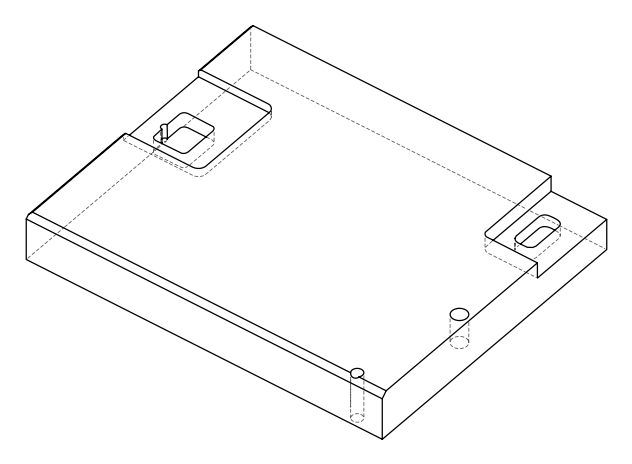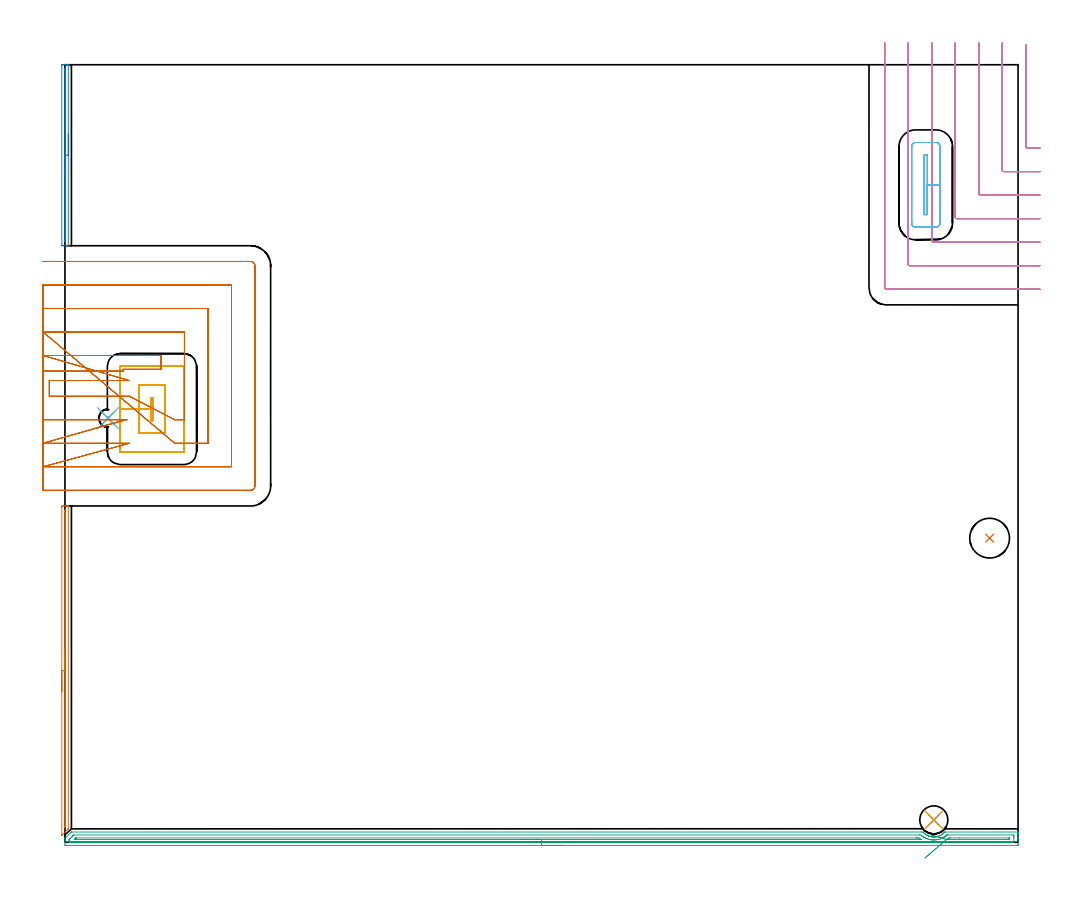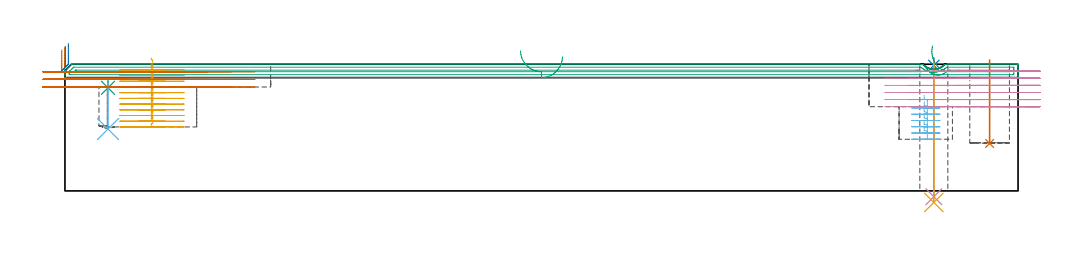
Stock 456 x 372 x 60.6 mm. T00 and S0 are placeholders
(PLAN: 13 operations, 8 tool changes, 47.3 min)
(1 INDEXABLE_INSERT_DRILL_BLIND_HOLE_FROM_SOLID | STEP1POCKET | NXT0302_009 | 0.16 min | 10662 mm3)
(2 SPOT_DRILL | STEP1HOLE | NXT0321_9005460120000 | 0.03 min | 2 mm3)
(3 SPOT_DRILL_1 | STEP1POCKET_1 | NXT0321_9005460120000 | 0.03 min | 1114 mm3)
(4 DRILL_THROUGH_HOLE_INTO_CENTER | STEP1HOLE | NXT0301_042 | 0.26 min | 2368 mm3)
(5 DRILL_TO_ENLARGE_THROUGH_HOLE | STEP1HOLE | UGT0301_268 | 0.27 min | 6147 mm3)
(6 DRILL_BLIND_HOLE_INTO_CENTER | STEP1POCKET_1 | NXT0301_058 | 0.09 min | 1160 mm3)
(7 AREA_MILL | FG_CHAMFER_SURFACE | UGT0205_001 | 2.64 min | 779 mm3)
(8 AREA_MILL_1 | FG_CHAMFER_SURFACE_1 | UGT0205_001 | 1.52 min | 428 mm3)
(9 AREA_MILL_2 | FG_CHAMFER_SURFACE_2 | UGT0205_001 | 11.16 min | 9300 mm3)
(10 MILL_CORNER_NOTCH_RECTANGULAR | CORNER_NOTCH_RECTANGULAR | UGT0201_133 | Follow Part, ap 3.75, ae 75% | 11.51 min | 166019 mm3)
(11 MILL_RECTANGULAR_POCKET | POCKET_RECTANGULAR_STRAIGHT | NXT0201_011 | Follow Part, ap 3, ae 75% | 6.59 min | 65839 mm3)
(12 MILL_RECTANGULAR_POCKET_1 | POCKET_RECTANGULAR_STRAIGHT_1 | NXT0201_011 | Follow Part, ap 3, ae 75% | 2.63 min | 20063 mm3)
(13 MILL_SLOT | SLOT_PARTIAL_RECTANGULAR | UGT0201_133 | Follow Part, ap 3.75, ae 75% | 10.34 min | 108204 mm3)
(TOOL NXT0302_009 | Index. Insert Drill 19mm [880-D1900L25-05] | D19 PA176 FL95 Z2)
(TOOL NXT0321_9005460120000 | NC Spot Drill, 142deg, 12mm, Carbide, Uncoated | D12 PA142 FL30 Z2)
(TOOL NXT0301_042 | Carbide Drill 7.1mm [860.1-0710-057A1-MM 2214] | D7.1 PA140 FL85 Z2)
(TOOL UGT0301_268 | Twist Drill 13.4 mm | D13.4 PA118 FL108 Z2)
(TOOL NXT0301_058 | Carbide Drill 8.7mm [860.1-0870-026A1-MM 2214] | D8.7 PA140 FL47 Z2)
(TOOL UGT0205_001 | Chamfer Mill 20 x 3 x 45 deg. | D20 FL50 Z2)
(TOOL UGT0201_133 | Carbide End Mill 15.0 | D15 FL30 Z4)
(TOOL NXT0201_011 | ENDMILL 12mm [2P460-1200-NA 1630] | D12 FL38 Z6)
(OP 1 INDEXABLE_INSERT_DRILL_BLIND_HOLE_FROM_SOLID)
G17 G21 G94 G90
T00 M6
G54
G17 G0 G90 X442.4 Y145.5 S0 M3
G43 Z70.6 H1
G94 G81 G98 Z22.7 F250. R62.6
G80
M5
M2
(OP 2 SPOT_DRILL)
G17 G21 G94 G90
T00 M6
G54
G17 G0 G90 X415.7 Y10.7 S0 M3
G43 Z70.6 H0
G94 G81 G98 Z60.023 F250. R63.6
G80
M5
M2
(OP 3 SPOT_DRILL_1)
G17 G21 G94 G90
T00 M6
G54
G17 G0 G90 X20.6 Y202.9 S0 M3
G43 Z70.6 H0
G94 G81 G98 Z49.326 F250. R52.7
G80
M5
M2
(OP 4 DRILL_THROUGH_HOLE_INTO_CENTER)
G17 G21 G94 G90
T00 M6
G54
G17 G0 G90 X415.7 Y10.7 S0 M3
G43 Z70.6 H1
G94 G73 G98 Z-2.792 F250. Q7.044 R62.6
G80
M5
M2
(OP 5 DRILL_TO_ENLARGE_THROUGH_HOLE)
G17 G21 G94 G90
T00 M6
G54
G17 G0 G90 X415.7 Y10.7 S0 M3
G43 Z70.6 H0
G94 G73 G98 Z-5.526 F250. Q13.225 R62.6
G80
M5
M2
(OP 6 DRILL_BLIND_HOLE_INTO_CENTER)
G17 G21 G94 G90
T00 M6
G54
G17 G0 G90 X20.6 Y202.9 S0 M3
G43 Z70.6 H1
G94 G81 G98 Z29.6 F250. R51.7
G80
M5
M2
(OP 7 AREA_MILL)
G17 G21 G94 G90
T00 M6
G54
G17 G0 G90 X-1.5 Y72.1 S1061 M3
G43 Z70.6 H0
Z67.5
G94 G1 Y72.138 Z66.628 F250.
Y72.252 Z65.763
Y72.441 Z64.912
Y72.703 Z64.08
Y73.037 Z63.274
Y73.44 Z62.5
Y73.908 Z61.764
Y74.44 Z61.072
Y75.029 Z60.429
Y75.672 Z59.84
Y76.364 Z59.308
Y77.1 Z58.84
Y77.874 Z58.437
Y78.68 Z58.103
Y79.512 Z57.841
Y80.364 Z57.652
Y81.228 Z57.538
Y82.1 Z57.5
Y160.28
X-1.498 Y160.535
X-1.493 Y160.89 Z57.501
X-1.251 Y160.9 Z57.744
X-0.72 Z58.277
X-0.384 Z58.612
X0.147 Z59.143
X0.484 Z59.478
X1.156 Z60.155
X1.407 Z60.406
X1.505 Y160.898 Z60.496
X1.597 Y160.89 Z60.588
X1.6 Y160.727 Z60.6
Y6.6
X1.596 Y6.405 Z60.589
X1.53 Y6.329 Z60.527
X1.354 Y6.154 Z60.354
X1.248 Y6.048 Z60.248
X-1.406 Y3.393 Z57.592
X-1.492 Y3.318 Z57.504
X-1.497 Y3.346 Z57.502
X-1.5 Y3.42 Z57.5
Y82.1
X-0.086 Z58.914
X-0.085 Y158.493 Z58.915
X-0.083 Y158.773 Z58.917
X-0.08 Y158.86 Z58.92
X-0.078 Y158.89 Z58.922
X-0.058 Y158.892 Z58.942
X0.092 Y158.897 Z59.092
X0.168 Y158.89 Z59.168
X0.179 Y158.886 Z59.179
X0.181 Y158.862 Z59.181
X0.184 Y158.802 Z59.184
X0.185 Y158.493 Z59.185
X0.186 Y158.186 Z59.186
X0.185 Y8.081 Z59.185
X0.184 Y7.802 Z59.184
X0.18 Y7.494 Z59.18
X0.179 Y7.449 Z59.179
X0.131 Y7.392 Z59.131
X-0.056 Y7.2 Z58.944
X-0.078 Y7.179 Z58.922
X-0.08 Y7.181 Z58.92
X-0.083 Y7.184 Z58.917
X-0.085 Y7.494 Z58.915
X-0.086 Y7.774 Z58.914
Y82.1
Y82.972 Z58.952
Y83.836 Z59.066
Y84.688 Z59.255
Y85.52 Z59.517
Y86.326 Z59.851
Y87.1 Z60.254
Y87.836 Z60.723
Y88.528 Z61.254
Y89.171 Z61.843
Y89.76 Z62.486
Y90.292 Z63.178
Y90.76 Z63.914
Y91.163 Z64.688
Y91.497 Z65.494
Y91.759 Z66.326
Y91.948 Z67.178
Y92.062 Z68.043
Y92.1 Z68.914
G0 Z70.6
M5
M2
(OP 8 AREA_MILL_1)
G17 G21 G94 G90
T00 M6
G54
G17 G0 G90 X1.6 Y338.7 S1061 M3
G43 Z70.6 H0
G94 G1 Y338.662 Z69.728 F250.
Y338.548 Z68.863
Y338.359 Z68.012
Y338.097 Z67.18
Y337.763 Z66.374
Y337.36 Z65.6
Y336.892 Z64.864
Y336.36 Z64.172
Y335.771 Z63.529
Y335.128 Z62.939
Y334.436 Z62.408
Y333.7 Z61.94
Y332.926 Z61.537
Y332.12 Z61.203
Y331.288 Z60.941
Y330.437 Z60.752
Y329.572 Z60.638
Y328.7 Z60.6
Y285.528
X1.597 Y285.41 Z60.589
X1.529 Y285.402 Z60.521
X1.456 Y285.4 Z60.455
X0.852 Z59.851
X0.115 Z59.115
X-0.383 Z58.612
X-0.633 Z58.364
X-1.116 Z57.881
X-1.251 Y285.401 Z57.746
X-1.492 Y285.404 Z57.506
X-1.5 Y285.656 Z57.5
Y371.427
X-1.498 Y371.745 Z57.502
X-1.492 Y371.996 Z57.506
X-1.251 Y372. Z57.746
X-0.633 Z58.364
X-0.383 Z58.612
X0.115 Z59.114
X0.661 Z59.66
X1.351 Z60.349
X1.457 Z60.455
X1.529 Y371.998 Z60.521
X1.597 Y371.99 Z60.589
X1.6 Y371.872 Z60.6
Y328.7
X0.186 Z59.186
X0.185 Y287.574 Z59.185
X0.184 Y287.473 Z59.184
X0.182 Y287.424 Z59.182
X0.18 Y287.418 Z59.18
X0.154 Y287.41 Z59.154
X0.05 Y287.405 Z59.05
X-0.043 Y287.404 Z58.957
X-0.071 Y287.409 Z58.929
X-0.079 Y287.441 Z58.921
X-0.083 Y287.753 Z58.917
X-0.085 Y288.032 Z58.915
Y369.34
X-0.082 Y369.647 Z58.918
X-0.079 Y369.924 Z58.921
X-0.071 Y369.99 Z58.929
X-0.021 Y369.993 Z58.979
X0.143 Y369.996 Z59.143
X0.171 Y369.991 Z59.171
X0.179 Y369.96 Z59.179
X0.183 Y369.647 Z59.183
X0.185 Y369.341 Z59.185
X0.186 Y328.7 Z59.186
Y327.828 Z59.224
Y326.964 Z59.338
Y326.112 Z59.526
Y325.28 Z59.789
Y324.474 Z60.123
Y323.7 Z60.525
Y322.964 Z60.994
Y322.272 Z61.525
Y321.629 Z62.115
Y321.04 Z62.758
Y320.509 Z63.45
Y320.04 Z64.186
Y319.637 Z64.96
Y319.303 Z65.766
Y319.041 Z66.598
Y318.852 Z67.449
Y318.738 Z68.314
Y318.7 Z69.186
G0 Z70.6
M5
M2
(OP 9 AREA_MILL_2)
G17 G21 G94 G90
T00 M6
G54
G17 G0 G90 X238. Y-1.5 S1061 M3
G43 Z70.6 H0
Z64.2
G94 G1 X237.962 Z63.328 F250.
X237.848 Z62.463
X237.659 Z61.612
X237.397 Z60.78
X237.063 Z59.974
X236.66 Z59.2
X236.191 Z58.464
X235.66 Z57.772
X235.071 Z57.129
X234.428 Z56.539
X233.736 Z56.008
X233. Z55.54
X232.226 Z55.137
X231.42 Z54.803
X230.588 Z54.541
X229.736 Z54.352
X228.872 Z54.238
X228. Z54.2
X0.619
X0.442 Y-1.498 Z54.202
X0.002 Y-1.491 Z54.205
X0. Y-1.305 Z54.392
Y-0.075 Z55.621
Y0.611 Z56.31
Y1.7 Z57.398
X0.002 Y1.792 Z57.488
X0.024 Y1.825 Z57.522
X3.004 Y4.807 Z60.502
X3.048 Y4.847 Z60.543
X3.105 Y4.899 Z60.584
X3.3 Y4.9 Z60.6
X409.815
X410.557 Y4.895 Z60.59
X410.632 Y4.822 Z60.52
X410.64 Y4.814 Z60.512
X410.709 Y4.743 Z60.442
X410.997 Y4.444 Z60.142
X411.155 Y4.296 Z59.994
X411.381 Y4.082 Z59.781
X411.526 Y3.964 Z59.664
X411.965 Y3.651 Z59.35
X412.419 Y3.366 Z59.066
X412.518 Y3.313 Z59.012
X412.727 Y3.201 Z58.899
X412.942 Y3.103 Z58.799
X413.016 Y3.069 Z58.766
X413.258 Y2.97 Z58.667
X413.312 Y2.949 Z58.645
X413.389 Y2.924 Z58.618
X413.552 Y2.869 Z58.564
X413.727 Y2.809 Z58.507
X413.756 Y2.8 Z58.497
X414.205 Y2.68 Z58.375
X414.65 Y2.592 Z58.291
X415.098 Y2.537 Z58.235
X415.193 Y2.532 Z58.229
X415.395 Y2.523 Z58.213
X415.544 Y2.512 Z58.207
X415.668 Y2.513 Z58.209
X415.779 Y2.515 Z58.205
X415.791 Z58.206
X415.806 Z58.207
X415.896 Z58.211
X415.991 Y2.516
X416.069 Y2.523 Z58.216
X416.438 Y2.55 Z58.248
X416.758 Y2.597 Z58.295
X416.884 Y2.617 Z58.311
X416.963 Y2.636 Z58.326
X417.255 Y2.699 Z58.391
X417.332 Y2.715 Z58.408
X417.409 Y2.737 Z58.43
X417.579 Y2.783 Z58.482
X417.777 Y2.839 Z58.538
X417.896 Y2.883 Z58.582
X418.227 Y3.005 Z58.705
X418.676 Y3.201 Z58.899
X418.75 Y3.243 Z58.94
X419.126 Y3.454 Z59.153
X419.563 Y3.736 Z59.434
X420.013 Y4.082 Z59.78
X420.456 Y4.49 Z60.19
X420.754 Y4.81 Z60.509
X420.833 Y4.9 Z60.584
X421.43 Z60.6
X455.827
X455.99 Y4.897 Z60.588
X455.993 Y4.865 Z60.557
X456. Y4.485 Z60.184
Y4.161 Z59.86
Y3.475 Z59.17
Y2.245 Z57.942
Y1.703 Z57.397
Y1.085 Z56.78
Y-0.69 Z55.006
X455.998 Y-0.963 Z54.734
X455.992 Y-1.491 Z54.205
X455.916 Y-1.494 Z54.203
X455.381 Y-1.5 Z54.2
X228.
Y-0.086 Z55.614
X2.406
X2.01 Y-0.075 Z55.625
X2.003 Y0.325 Z56.025
X2.002 Y0.812 Z56.512
X2.004 Y1.212 Z56.912
X2.01 Y1.335 Z57.035
X2.08 Y1.418 Z57.118
X2.35 Y1.7 Z57.4
X2.368 Y1.719 Z57.419
X3.3 Y2.65 Z58.35
X3.716 Y3.061 Z58.761
X4.137 Y3.475 Z59.175
X4.175 Y3.484 Z59.184
X4.183 Y3.485 Z59.185
X408.922
X409.512 Y3.475 Z59.175
X409.815 Y3.213 Z58.913
X410.167 Y2.935 Z58.635
X410.651 Y2.588 Z58.288
X410.709 Y2.549 Z58.249
X410.817 Y2.48 Z58.18
X411.191 Y2.258 Z57.958
X411.381 Y2.155 Z57.855
X411.602 Y2.039 Z57.739
X411.741 Y1.975 Z57.675
X412.378 Y1.7 Z57.4
X412.496 Y1.657 Z57.357
X412.562 Y1.634 Z57.334
X413.06 Y1.48 Z57.18
X413.389 Y1.391 Z57.091
X413.794 Y1.298 Z56.998
X414.282 Y1.209 Z56.909
X414.469 Y1.184 Z56.884
X414.637 Y1.164 Z56.864
X415.176 Y1.119 Z56.819
X415.48 Y1.103 Z56.803
X415.777
X416.069 Y1.108 Z56.808
X416.626 Y1.147 Z56.847
X416.963 Y1.188 Z56.888
X417.409 Y1.257 Z56.957
X417.856 Y1.353 Z57.053
X418.135 Y1.423 Z57.123
X418.75 Y1.608 Z57.308
X418.819 Y1.631 Z57.331
X419.006 Y1.7 Z57.4
X419.458 Y1.883 Z57.583
X419.535 Y1.916 Z57.616
X419.643 Y1.965 Z57.665
X419.892 Y2.086 Z57.786
X420.055 Y2.178 Z57.878
X420.537 Y2.454 Z58.154
X420.62 Y2.505 Z58.205
X420.747 Y2.588 Z58.288
X420.973 Y2.742 Z58.442
X421.143 Y2.87 Z58.57
X421.43 Y3.092 Z58.792
X421.889 Y3.475 Z59.175
X422.313 Y3.485 Z59.185
X422.323 Y3.486 Z59.186
X453.594 Y3.485 Z59.185
X453.99 Y3.475 Z59.175
X453.997 Y3.075 Z58.775
X453.999 Y2.588 Z58.288
X454. Y2.184 Z57.884
X453.998 Y0.411 Z56.111
X453.99 Y-0.075 Z55.625
X453.604 Y-0.086 Z55.614
X453.594
X228.
Y1.328 Z57.028
X5.086 Y1.329 Z57.029
X4.565 Y1.33 Z57.03
X4.511 Y1.333 Z57.033
X4.448 Y1.337 Z57.037
X4.502 Y1.393 Z57.093
X4.801 Y1.7 Z57.4
X4.943 Y1.843 Z57.543
X5.086 Y1.984 Z57.684
X5.161 Y2.049 Z57.749
X5.188 Y2.065 Z57.765
X5.217 Y2.066 Z57.766
X5.346 Y2.069 Z57.769
X5.606 Y2.071 Z57.771
X407.135
X407.655
X408.028 Y2.069 Z57.769
X408.555 Y2.064 Z57.764
X408.922 Y1.806 Z57.506
X409.075 Y1.7 Z57.4
X409.515 Y1.397 Z57.097
X409.605 Y1.333 Z57.033
X409.586 Y1.332 Z57.032
X409.52 Y1.33 Z57.03
X409.421 Y1.329 Z57.029
X409.296 Y1.328 Z57.028
X228.
X227.128 Z57.066
X226.263 Z57.18
X225.412 Z57.369
X224.58 Z57.631
X223.774 Z57.965
X223. Z58.368
X222.264 Z58.837
X221.572 Z59.368
X220.929 Z59.957
X220.34 Z60.601
X219.808 Z61.293
X219.34 Z62.028
X218.937 Z62.802
X218.603 Z63.608
X218.341 Z64.44
X218.152 Z65.292
X218.038 Z66.157
X218. Z67.028
G0 Z70.6
X411.284 Y-7.678
Z59.956
G1 X411.669 Y-7.348 Z59.246
X412.099 Y-6.978 Z58.583
X412.572 Y-6.572 Z57.973
X413.083 Y-6.134 Z57.419
X413.629 Y-5.665 Z56.926
X414.206 Y-5.17 Z56.497
X414.809 Y-4.653 Z56.136
X415.433 Y-4.117 Z55.846
X416.074 Y-3.566 Z55.629
X416.727 Y-3.006 Z55.486
X417.387 Y-2.439 Z55.419
X418.049 Y-1.871 Z55.428
X418.708 Y-1.306 Z55.513
X419.359 Y-0.747 Z55.673
X419.996 Y-0.2 Z55.907
X420.616 Y0.332 Z56.214
X421.213 Y0.845 Z56.59
X421.783 Y1.334 Z57.034
X421.791 Y1.341 Z57.041
X422.027 Y1.496 Z57.196
X422.323 Y1.689 Z57.389
X422.34 Y1.7 Z57.4
X422.847 Y2.064 Z57.764
X423.217 Y2.068 Z57.768
X423.59 Y2.07 Z57.77
X427.915 Y2.072 Z57.772
X451.433 Y2.071 Z57.771
X451.807 Y2.07 Z57.77
X451.931 Y2.068 Z57.768
X451.974 Y2.065 Z57.765
X451.99 Y2.061 Z57.761
X451.993 Y2.019 Z57.719
X451.997 Y1.892 Z57.592
X451.998 Y1.7 Z57.4
X451.995 Y1.513 Z57.213
X451.984 Y1.335 Z57.035
X451.807 Y1.333 Z57.033
X451.286 Y1.33 Z57.03
X450.913 Y1.329 Z57.029
X450.394 Y1.328 Z57.028
X422.323
X421.803 Y1.33 Z57.03
X421.791 Y1.332 Z57.032
X421.783 Y1.334 Z57.034
X420.987 Y1.566 Z57.305
X420.217 Y1.79 Z57.648
X419.478 Y2.005 Z58.059
X418.776 Y2.209 Z58.535
X418.117 Y2.401 Z59.074
X417.506 Y2.579 Z59.67
X416.947 Y2.742 Z60.319
X416.444 Y2.888 Z61.017
X416.001 Y3.017 Z61.758
X415.622 Y3.127 Z62.536
X415.31 Y3.218 Z63.346
X415.067 Y3.289 Z64.18
X414.894 Y3.339 Z65.034
X414.794 Y3.368 Z65.9
X414.766 Y3.376 Z66.772
X414.812 Y3.363 Z67.643
X414.93 Y3.329 Z68.507
X415.12 Y3.273 Z69.356
G0 Z70.6
M5
M2
(OP 10 MILL_CORNER_NOTCH_RECTANGULAR)
G17 G21 G94 G90
T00 M6
G54
G17 G0 G90 X459.7 Y381.524 S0 M3
G43 Z70.669 H0
Z57.274
G94 G1 Y378.524 F250.
Y332.844 F500.
G3 X460.444 Y332.1 R0.75
G1 X463.5
X466.5 F250.
G0 Z70.669
X448.45 Y382.5
Z57.274
G1 Y379.5
Y321.594 F500.
G3 X449.194 Y320.85 R0.75
G1 X463.5
X466.5 F250.
G0 Z70.669
X437.2 Y382.5
Z57.274
G1 Y379.5
Y310.345 F500.
G3 X437.945 Y309.6 R0.75
G1 X463.5
X466.5 F250.
G0 Z70.669
X425.95 Y382.5
Z57.274
G1 Y379.5
Y299.095 F500.
G3 X426.695 Y298.35 R0.75
G1 X463.5
X466.5 F250.
G0 Z70.669
X414.7 Y382.5
Z57.274
G1 Y379.5
Y287.845 F500.
G3 X415.445 Y287.1 R0.75
G1 X463.5
X466.5 F250.
G0 Z70.669
X403.45 Y382.5
Z57.274
G1 Y379.5
Y276.596 F500.
G3 X404.196 Y275.85 R0.75
G1 X463.5
X466.5 F250.
G0 Z70.669
X392.2 Y382.5
Z57.274
G1 Y379.5
Y265.346 F500.
G3 X392.946 Y264.6 R0.75
G1 X463.5
X466.5 F250.
G0 Z70.669
X459.7 Y381.524
Z53.879
G1 Y378.524
Y332.844 F500.
G3 X460.444 Y332.1 R0.75
G1 X463.5
X466.5 F250.
G0 Z70.669
X448.45 Y382.5
Z53.879
G1 Y379.5
Y321.594 F500.
G3 X449.194 Y320.85 R0.75
G1 X463.5
X466.5 F250.
G0 Z70.669
X437.2 Y382.5
Z53.879
G1 Y379.5
Y310.345 F500.
G3 X437.945 Y309.6 R0.75
G1 X463.5
X466.5 F250.
G0 Z70.669
X425.95 Y382.5
Z53.879
G1 Y379.5
Y299.095 F500.
G3 X426.695 Y298.35 R0.75
G1 X463.5
X466.5 F250.
G0 Z70.669
X414.7 Y382.5
Z53.879
G1 Y379.5
Y287.845 F500.
G3 X415.445 Y287.1 R0.75
G1 X463.5
X466.5 F250.
G0 Z70.669
X403.45 Y382.5
Z53.879
G1 Y379.5
Y276.596 F500.
G3 X404.196 Y275.85 R0.75
G1 X463.5
X466.5 F250.
G0 Z70.669
X392.2 Y382.5
Z53.879
G1 Y379.5
Y265.346 F500.
G3 X392.946 Y264.6 R0.75
G1 X463.5
X466.5 F250.
G0 Z70.669
X459.7 Y381.524
Z50.485
G1 Y378.524
Y332.844 F500.
G3 X460.444 Y332.1 R0.75
G1 X463.5
X466.5 F250.
G0 Z70.669
X448.45 Y382.5
Z50.485
G1 Y379.5
Y321.594 F500.
G3 X449.194 Y320.85 R0.75
G1 X463.5
X466.5 F250.
G0 Z70.669
X437.2 Y382.5
Z50.485
G1 Y379.5
Y310.345 F500.
G3 X437.945 Y309.6 R0.75
G1 X463.5
X466.5 F250.
G0 Z70.669
X425.95 Y382.5
Z50.485
G1 Y379.5
Y299.095 F500.
G3 X426.695 Y298.35 R0.75
G1 X463.5
X466.5 F250.
G0 Z70.669
X414.7 Y382.5
Z50.485
G1 Y379.5
Y287.845 F500.
G3 X415.445 Y287.1 R0.75
G1 X463.5
X466.5 F250.
G0 Z70.669
X403.45 Y382.5
Z50.485
G1 Y379.5
Y276.596 F500.
G3 X404.196 Y275.85 R0.75
G1 X463.5
X466.5 F250.
G0 Z70.669
X392.2 Y382.5
Z50.485
G1 Y379.5
Y265.346 F500.
G3 X392.946 Y264.6 R0.75
G1 X463.5
X466.5 F250.
G0 Z70.669
X459.7 Y381.524
Z47.09
G1 Y378.524
Y332.844 F500.
G3 X460.444 Y332.1 R0.75
G1 X463.5
X466.5 F250.
G0 Z70.669
X448.45 Y382.5
Z47.09
G1 Y379.5
Y321.594 F500.
G3 X449.194 Y320.85 R0.75
G1 X463.5
X466.5 F250.
G0 Z70.669
X437.2 Y382.5
Z47.09
G1 Y379.5
Y310.345 F500.
G3 X437.945 Y309.6 R0.75
G1 X463.5
X466.5 F250.
G0 Z70.669
X425.95 Y382.5
Z47.09
G1 Y379.5
Y299.095 F500.
G3 X426.695 Y298.35 R0.75
G1 X463.5
X466.5 F250.
G0 Z70.669
X414.7 Y382.5
Z47.09
G1 Y379.5
Y287.845 F500.
G3 X415.445 Y287.1 R0.75
G1 X463.5
X466.5 F250.
G0 Z70.669
X403.45 Y382.5
Z47.09
G1 Y379.5
Y276.596 F500.
G3 X404.196 Y275.85 R0.75
G1 X463.5
X466.5 F250.
G0 Z70.669
X392.2 Y382.5
Z47.09
G1 Y379.5
Y265.346 F500.
G3 X392.946 Y264.6 R0.75
G1 X463.5
X466.5 F250.
G0 Z70.669
X459.7 Y381.524
Z43.695
G1 Y378.524
Y332.844 F500.
G3 X460.444 Y332.1 R0.75
G1 X463.5
X466.5 F250.
G0 Z70.669
X448.45 Y382.5
Z43.695
G1 Y379.5
Y321.594 F500.
G3 X449.194 Y320.85 R0.75
G1 X463.5
X466.5 F250.
G0 Z70.669
X437.2 Y382.5
Z43.695
G1 Y379.5
Y310.345 F500.
G3 X437.945 Y309.6 R0.75
G1 X463.5
X466.5 F250.
G0 Z70.669
X425.95 Y382.5
Z43.695
G1 Y379.5
Y299.095 F500.
G3 X426.695 Y298.35 R0.75
G1 X463.5
X466.5 F250.
G0 Z70.669
X414.7 Y382.5
Z43.695
G1 Y379.5
Y287.845 F500.
G3 X415.445 Y287.1 R0.75
G1 X463.5
X466.5 F250.
G0 Z70.669
X403.45 Y382.5
Z43.695
G1 Y379.5
Y276.596 F500.
G3 X404.196 Y275.85 R0.75
G1 X463.5
X466.5 F250.
G0 Z70.669
X392.2 Y382.5
Z43.695
G1 Y379.5
Y265.346 F500.
G3 X392.946 Y264.6 R0.75
G1 X463.5
X466.5 F250.
G0 Z70.669
X459.7 Y381.524
Z40.3
G1 Y378.524
Y332.844 F500.
G3 X460.444 Y332.1 R0.75
G1 X463.5
X466.5 F250.
G0 Z70.669
X448.45 Y382.5
Z40.3
G1 Y379.5
Y321.594 F500.
G3 X449.194 Y320.85 R0.75
G1 X463.5
X466.5 F250.
G0 Z70.669
X437.2 Y382.5
Z40.3
G1 Y379.5
Y310.345 F500.
G3 X437.945 Y309.6 R0.75
G1 X463.5
X466.5 F250.
G0 Z70.669
X425.95 Y382.5
Z40.3
G1 Y379.5
Y299.095 F500.
G3 X426.695 Y298.35 R0.75
G1 X463.5
X466.5 F250.
G0 Z70.669
X414.7 Y382.5
Z40.3
G1 Y379.5
Y287.845 F500.
G3 X415.445 Y287.1 R0.75
G1 X463.5
X466.5 F250.
G0 Z70.669
X403.45 Y382.5
Z40.3
G1 Y379.5
Y276.596 F500.
G3 X404.196 Y275.85 R0.75
G1 X463.5
X466.5 F250.
G0 Z70.669
X392.2 Y382.5
Z40.3
G1 Y379.5
Y265.346 F500.
G3 X392.946 Y264.6 R0.75
G1 X463.5
X466.5 F250.
G0 Z70.669
M5
M2
(OP 11 MILL_RECTANGULAR_POCKET)
G17 G21 G94 G90
T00 M6
G54
G17 G0 G90 X41.3 Y205.048 S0 M3
G43 Z70.669 H1
Z63.669
G94 G1 Y201.7 Z62.772 F250.
X42. Z62.585
Y212.8 Z59.61
X41.3 Z59.423
Y207.25 Z57.936
Y201.7 F500.
X42.
Y212.8
X41.3
Y207.25
X35.3
Y195.7
X48.
Y218.8
X35.3
Y207.25
X26.3
Y186.9
G3 X26.5 Y186.7 R0.2
G1 X56.8
G3 X57. Y186.9 R0.2
G1 Y227.6
G3 X56.8 Y227.8 R0.2
G1 X26.5
G3 X26.3 Y227.6 R0.2
G1 Y207.25
Y206.25
G0 X41.3 Y205.048 Z60.936
G1 Y201.7 Z60.039 F250.
X42. Z59.851
Y212.8 Z56.877
X41.3 Z56.689
Y207.25 Z55.202
Y201.7 F500.
X42.
Y212.8
X41.3
Y207.25
X35.3
Y195.7
X48.
Y218.8
X35.3
Y207.25
X26.3
Y186.9
G3 X26.5 Y186.7 R0.2
G1 X56.8
G3 X57. Y186.9 R0.2
G1 Y227.6
G3 X56.8 Y227.8 R0.2
G1 X26.5
G3 X26.3 Y227.6 R0.2
G1 Y207.25
Y206.25
G0 X41.3 Y205.048 Z58.202
G1 Y201.7 Z57.305 F250.
X42. Z57.117
Y212.8 Z54.143
X41.3 Z53.956
Y207.25 Z52.468
Y201.7 F500.
X42.
Y212.8
X41.3
Y207.25
X35.3
Y195.7
X48.
Y218.8
X35.3
Y207.25
X26.3
Y186.9
G3 X26.5 Y186.7 R0.2
G1 X56.8
G3 X57. Y186.9 R0.2
G1 Y227.6
G3 X56.8 Y227.8 R0.2
G1 X26.5
G3 X26.3 Y227.6 R0.2
G1 Y207.25
Y206.25
G0 X41.3 Y205.048 Z55.468
G1 Y201.7 Z54.571 F250.
X42. Z54.384
Y212.8 Z51.41
X41.3 Z51.222
Y207.25 Z49.735
Y201.7 F500.
X42.
Y212.8
X41.3
Y207.25
X35.3
Y195.7
X48.
Y218.8
X35.3
Y207.25
X26.3
Y186.9
G3 X26.5 Y186.7 R0.2
G1 X56.8
G3 X57. Y186.9 R0.2
G1 Y227.6
G3 X56.8 Y227.8 R0.2
G1 X26.5
G3 X26.3 Y227.6 R0.2
G1 Y207.25
Y206.25
G0 X41.3 Y205.048 Z52.735
G1 Y201.7 Z51.838 F250.
X42. Z51.65
Y212.8 Z48.676
X41.3 Z48.488
Y207.25 Z47.001
Y201.7 F500.
X42.
Y212.8
X41.3
Y207.25
X35.3
Y195.7
X48.
Y218.8
X35.3
Y207.25
X26.3
Y186.9
G3 X26.5 Y186.7 R0.2
G1 X56.8
G3 X57. Y186.9 R0.2
G1 Y227.6
G3 X56.8 Y227.8 R0.2
G1 X26.5
G3 X26.3 Y227.6 R0.2
G1 Y207.25
Y206.25
G0 X41.3 Y205.048 Z50.001
G1 Y201.7 Z49.104 F250.
X42. Z48.917
Y212.8 Z45.942
X41.3 Z45.755
Y207.25 Z44.268
Y201.7 F500.
X42.
Y212.8
X41.3
Y207.25
X35.3
Y195.7
X48.
Y218.8
X35.3
Y207.25
X26.3
Y186.9
G3 X26.5 Y186.7 R0.2
G1 X56.8
G3 X57. Y186.9 R0.2
G1 Y227.6
G3 X56.8 Y227.8 R0.2
G1 X26.5
G3 X26.3 Y227.6 R0.2
G1 Y207.25
Y206.25
G0 X41.3 Y205.048 Z47.268
G1 Y201.7 Z46.371 F250.
X42. Z46.183
Y212.8 Z43.209
X41.3 Z43.021
Y207.25 Z41.534
Y201.7 F500.
X42.
Y212.8
X41.3
Y207.25
X35.3
Y195.7
X48.
Y218.8
X35.3
Y207.25
X26.3
Y186.9
G3 X26.5 Y186.7 R0.2
G1 X56.8
G3 X57. Y186.9 R0.2
G1 Y227.6
G3 X56.8 Y227.8 R0.2
G1 X26.5
G3 X26.3 Y227.6 R0.2
G1 Y207.25
Y206.25
G0 X41.3 Y205.048 Z44.534
G1 Y201.7 Z43.637 F250.
X42. Z43.45
Y212.8 Z40.475
X41.3 Z40.288
Y207.25 Z38.801
Y201.7 F500.
X42.
Y212.8
X41.3
Y207.25
X35.3
Y195.7
X48.
Y218.8
X35.3
Y207.25
X26.3
Y186.9
G3 X26.5 Y186.7 R0.2
G1 X56.8
G3 X57. Y186.9 R0.2
G1 Y227.6
G3 X56.8 Y227.8 R0.2
G1 X26.5
G3 X26.3 Y227.6 R0.2
G1 Y207.25
Y206.25
G0 X41.3 Y205.048 Z41.801
G1 Y201.7 Z40.904 F250.
X42. Z40.716
Y212.8 Z37.742
X41.3 Z37.554
Y207.25 Z36.067
Y201.7 F500.
X42.
Y212.8
X41.3
Y207.25
X35.3
Y195.7
X48.
Y218.8
X35.3
Y207.25
X26.3
Y186.9
G3 X26.5 Y186.7 R0.2
G1 X56.8
G3 X57. Y186.9 R0.2
G1 Y227.6
G3 X56.8 Y227.8 R0.2
G1 X26.5
G3 X26.3 Y227.6 R0.2
G1 Y207.25
Y206.25
G0 X41.3 Y205.048 Z39.067
G1 Y201.7 Z38.17 F250.
X42. Z37.982
Y212.8 Z35.008
X41.3 Z34.821
Y207.25 Z33.334
Y201.7 F500.
X42.
Y212.8
X41.3
Y207.25
X35.3
Y195.7
X48.
Y218.8
X35.3
Y207.25
X26.3
Y186.9
G3 X26.5 Y186.7 R0.2
G1 X56.8
G3 X57. Y186.9 R0.2
G1 Y227.6
G3 X56.8 Y227.8 R0.2
G1 X26.5
G3 X26.3 Y227.6 R0.2
G1 Y207.25
Y206.25
G0 X41.3 Y205.048 Z36.334
G1 Y201.7 Z35.436 F250.
X42. Z35.249
Y212.8 Z32.275
X41.3 Z32.087
Y207.25 Z30.6
Y201.7 F500.
X42.
Y212.8
X41.3
Y207.25
X35.3
Y195.7
X48.
Y218.8
X35.3
Y207.25
X26.3
Y186.9
G3 X26.5 Y186.7 R0.2
G1 X56.8
G3 X57. Y186.9 R0.2
G1 Y227.6
G3 X56.8 Y227.8 R0.2
G1 X26.5
G3 X26.3 Y227.6 R0.2
G1 Y207.25
Y206.25
G0 Z70.669
M5
M2
(OP 12 MILL_RECTANGULAR_POCKET_1)
G17 G21 G94 G90
T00 M6
G54
G17 G0 G90 X411.1 Y306.933 S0 M3
G43 Z70.669 H1
Z45.685
G94 G1 Y300.3 Z43.907 F250.
X412.6 Z43.505
Y314.55 Z39.687
Y328.8 F500.
X411.1
Y300.3
X412.6
Y314.55
X418.6
Y333.
G3 X416.8 Y334.8 R1.8
G1 X406.9
G3 X405.1 Y333. R1.8
G1 Y296.1
G3 X406.9 Y294.3 R1.8
G1 X416.8
G3 X418.6 Y296.1 R1.8
G1 Y314.55
Y315.55
G0 X411.1 Y306.933 Z42.687
G1 Y300.3 Z40.91 F250.
X412.6 Z40.508
Y314.55 Z36.69
Y328.8 F500.
X411.1
Y300.3
X412.6
Y314.55
X418.6
Y333.
G3 X416.8 Y334.8 R1.8
G1 X406.9
G3 X405.1 Y333. R1.8
G1 Y296.1
G3 X406.9 Y294.3 R1.8
G1 X416.8
G3 X418.6 Y296.1 R1.8
G1 Y314.55
Y315.55
G0 X411.1 Y306.933 Z39.69
G1 Y300.3 Z37.912 F250.
X412.6 Z37.511
Y314.55 Z33.692
Y328.8 F500.
X411.1
Y300.3
X412.6
Y314.55
X418.6
Y333.
G3 X416.8 Y334.8 R1.8
G1 X406.9
G3 X405.1 Y333. R1.8
G1 Y296.1
G3 X406.9 Y294.3 R1.8
G1 X416.8
G3 X418.6 Y296.1 R1.8
G1 Y314.55
Y315.55
G0 X411.1 Y306.933 Z36.692
G1 Y300.3 Z34.915 F250.
X412.6 Z34.513
Y314.55 Z30.695
Y328.8 F500.
X411.1
Y300.3
X412.6
Y314.55
X418.6
Y333.
G3 X416.8 Y334.8 R1.8
G1 X406.9
G3 X405.1 Y333. R1.8
G1 Y296.1
G3 X406.9 Y294.3 R1.8
G1 X416.8
G3 X418.6 Y296.1 R1.8
G1 Y314.55
Y315.55
G0 X411.1 Y306.933 Z33.695
G1 Y300.3 Z31.918 F250.
X412.6 Z31.516
Y314.55 Z27.697
Y328.8 F500.
X411.1
Y300.3
X412.6
Y314.55
X418.6
Y333.
G3 X416.8 Y334.8 R1.8
G1 X406.9
G3 X405.1 Y333. R1.8
G1 Y296.1
G3 X406.9 Y294.3 R1.8
G1 X416.8
G3 X418.6 Y296.1 R1.8
G1 Y314.55
Y315.55
G0 X411.1 Y306.933 Z30.697
G1 Y300.3 Z28.92 F250.
X412.6 Z28.518
Y314.55 Z24.7
Y328.8 F500.
X411.1
Y300.3
X412.6
Y314.55
X418.6
Y333.
G3 X416.8 Y334.8 R1.8
G1 X406.9
G3 X405.1 Y333. R1.8
G1 Y296.1
G3 X406.9 Y294.3 R1.8
G1 X416.8
G3 X418.6 Y296.1 R1.8
G1 Y314.55
Y315.55
G0 Z70.669
M5
M2
(OP 13 MILL_SLOT)
G17 G21 G94 G90
T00 M6
G54
G17 G0 G90 X-10.5 Y225.4 S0 M3
G43 Z70.669 H0
Z57.013
G94 G1 X-7.5 F250.
X27.8 F500.
Y226.3
X45.9
Y232.9
X-7.5
X-10.5 F250.
X30.8 Y220.9 F500.
X27.8 F250.
X-7.5 F500.
Y213.4
X27.8
X30.8 F250.
X52.5 Y202.15 F500.
X55.5 F250.
X57.15 F500.
Y244.15
X-7.5
X-10.5 F250.
X52.5 Y190.9 F500.
X55.5 F250.
X68.4 F500.
Y255.4
X-7.5
X-10.5 F250.
Y202.15
X-7.5
X25.653 F500.
X28.653 F250.
X-10.5 Y190.9 F500.
X-7.5 F250.
X27.8 F500.
X30.8 F250.
X-10.5 Y179.65 F500.
X-7.5 F250.
X79.65 F500.
Y266.65
X-7.5
X-10.5 F250.
Y168.4
X-7.5
X88.8 F500.
G3 X90.9 Y170.5 R2.1
G1 Y275.8
G3 X88.8 Y277.9 R2.1
G1 X-7.5
X-10.5 F250.
G0 Y225.4 Z53.356
G1 X-7.5
X27.8 F500.
Y226.3
X45.9
Y232.9
X-7.5
X-10.5 F250.
X30.8 Y220.9 F500.
X27.8 F250.
X-7.5 F500.
Y213.4
X27.8
X30.8 F250.
X52.5 Y202.15 F500.
X55.5 F250.
X57.15 F500.
Y244.15
X-7.5
X-10.5 F250.
X52.5 Y190.9 F500.
X55.5 F250.
X68.4 F500.
Y255.4
X-7.5
X-10.5 F250.
Y202.15
X-7.5
X25.653 F500.
X28.653 F250.
X-10.5 Y190.9 F500.
X-7.5 F250.
X27.8 F500.
X30.8 F250.
X-10.5 Y179.65 F500.
X-7.5 F250.
X79.65 F500.
Y266.65
X-7.5
X-10.5 F250.
Y168.4
X-7.5
X88.8 F500.
G3 X90.9 Y170.5 R2.1
G1 Y275.8
G3 X88.8 Y277.9 R2.1
G1 X-7.5
X-10.5 F250.
G0 Y225.4 Z49.7
G1 X-7.5
X27.8 F500.
Y226.3
X45.9
Y232.9
X-7.5
X-10.5 F250.
X30.8 Y220.9 F500.
X27.8 F250.
X-7.5 F500.
Y213.4
X27.8
X30.8 F250.
X52.5 Y202.15 F500.
X55.5 F250.
X57.15 F500.
Y244.15
X-7.5
X-10.5 F250.
X52.5 Y190.9 F500.
X55.5 F250.
X68.4 F500.
Y255.4
X-7.5
X-10.5 F250.
Y202.15
X-7.5
X26.877 F500.
X29.877 F250.
X-10.5 Y190.9 F500.
X-7.5 F250.
X27.8 F500.
X30.8 F250.
X-10.5 Y179.65 F500.
X-7.5 F250.
X79.65 F500.
Y266.65
X-7.5
X-10.5 F250.
Y168.4
X-7.5
X88.8 F500.
G3 X90.9 Y170.5 R2.1
G1 Y275.8
G3 X88.8 Y277.9 R2.1
G1 X-7.5
X-10.5 F250.
G0 Z70.669
M5
M2
